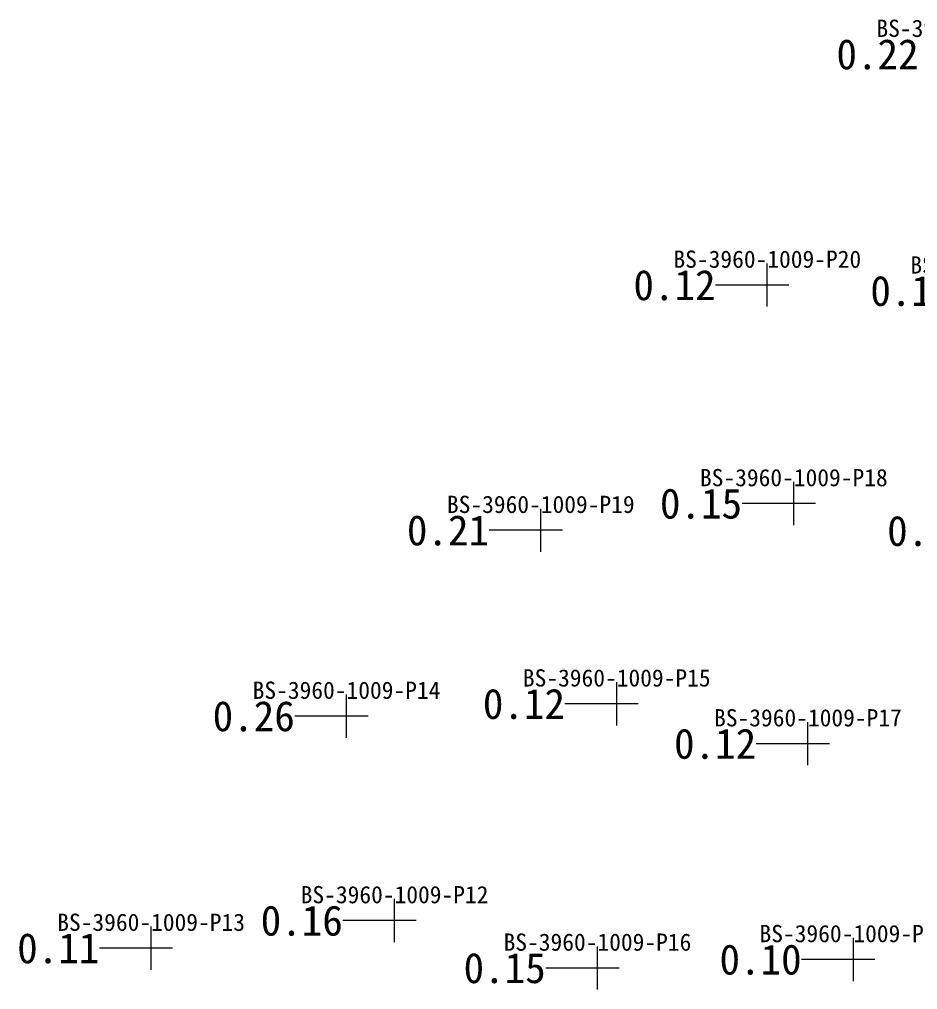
# Model space of a CAD drawing. Header units: inches. Extents: x 469908 to 470062, y 4349724 to 4349845.
# Drawn here: x 469950.63 to 469971.46, y 4349770.56 to 4349793.05 of the extents above; entities that cross this region are included whole.
import ezdxf
from ezdxf.enums import TextEntityAlignment as Align

# ---------------------------------------------------------------- set-up
doc = ezdxf.new("R2010")
doc.units = ezdxf.units.IN
doc.header["$MEASUREMENT"] = 0
for name, color, linetype, lineweight in [('孔口文字', 7, 'Continuous', 0), ('点', 7, 'Continuous', 0), ('线条', 7, 'Continuous', 0), ('钻孔', 7, 'Continuous', 0)]:
    doc.layers.add(name, color=color, linetype=linetype, lineweight=lineweight)
doc.styles.add('3dmine_textStyle_2', font='simsunb.ttf', dxfattribs={"height": 1})

msp = doc.modelspace()

# ---------------------------------------------------------------- hatches: boundary and pattern name
at = {"layer": '钻孔', "linetype": 'Continuous', "lineweight": 0, "true_color": 0x808080, "extrusion": (0, 1, 0)}
for points in [[(-469968.977, 3950.347), (-469967.977, 3950.347), (-469967.977, 3960.347), (-469968.977, 3960.347)], [(-469969.592, 3950.208), (-469968.592, 3950.208), (-469968.592, 3960.208), (-469969.592, 3960.208)], [(-469963.724, 3950.429), (-469962.724, 3950.429), (-469962.724, 3960.429), (-469963.724, 3960.429)], [(-469965.485, 3949.541), (-469964.485, 3949.541), (-469964.485, 3960.541), (-469965.485, 3960.541)], [(-469959.219, 3949.585), (-469958.219, 3949.585), (-469958.219, 3960.585), (-469959.219, 3960.585)], [(-469969.919, 3950.495), (-469968.919, 3950.495), (-469968.919, 3960.495), (-469969.919, 3960.495)], [(-469960.333, 3949.726), (-469959.333, 3949.726), (-469959.333, 3960.726), (-469960.333, 3960.726)], [(-469954.687, 3949.841), (-469953.687, 3949.841), (-469953.687, 3960.841), (-469954.687, 3960.841)], [(-469970.973, 3949.646), (-469969.973, 3949.646), (-469969.973, 3960.646), (-469970.973, 3960.646)], [(-469965.038, 3949.724), (-469964.038, 3949.724), (-469964.038, 3960.724), (-469965.038, 3960.724)]]:
    msp.add_hatch(color=8, dxfattribs=at).paths.add_polyline_path(points, flags=0)

# ---------------------------------------------------------------- linework, layer by layer
at = {"layer": '点', "color": 138, "linetype": 'Continuous', "lineweight": 0, "true_color": 0x004c4c}
for points, elevation in [([(469967.977, 4349786.39), (469967.977, 4349787.39)], 3960.347), ([(469968.477, 4349786.89), (469967.477, 4349786.89)], 3960.347), ([(469968.592, 4349781.327), (469968.592, 4349782.327)], 3960.208), ([(469969.092, 4349781.827), (469968.092, 4349781.827)], 3960.208), ([(469962.724, 4349780.707), (469962.724, 4349781.707)], 3960.429), ([(469963.224, 4349781.207), (469962.224, 4349781.207)], 3960.429), ([(469964.485, 4349776.685), (469964.485, 4349777.685)], 3960.541), ([(469958.219, 4349776.4), (469958.219, 4349777.4)], 3960.585), ([(469964.985, 4349777.185), (469963.985, 4349777.185)], 3960.541), ([(469958.719, 4349776.9), (469957.719, 4349776.9)], 3960.585), ([(469968.919, 4349775.761), (469968.919, 4349776.761)], 3960.495), ([(469969.419, 4349776.261), (469968.419, 4349776.261)], 3960.495), ([(469959.333, 4349771.662), (469959.333, 4349772.662)], 3960.726), ([(469959.833, 4349772.162), (469958.833, 4349772.162)], 3960.726), ([(469953.687, 4349771.022), (469953.687, 4349772.022)], 3960.841), ([(469969.973, 4349770.76), (469969.973, 4349771.76)], 3960.646), ([(469954.187, 4349771.522), (469953.187, 4349771.522)], 3960.841), ([(469964.038, 4349770.562), (469964.038, 4349771.562)], 3960.724), ([(469970.473, 4349771.26), (469969.473, 4349771.26)], 3960.646), ([(469964.538, 4349771.062), (469963.538, 4349771.062)], 3960.724)]:
    msp.add_lwpolyline(points, dxfattribs=dict(at, elevation=elevation))
at = {"layer": '线条', "color": 138, "linetype": 'Continuous', "lineweight": 0, "true_color": 0x004c4c}
for points, elevation in [([(469967.977, 4349786.89), (469967.977, 4349786.89), (469967.977, 4349786.89)], 3960.347), ([(469968.592, 4349781.827), (469968.592, 4349781.827), (469968.592, 4349781.827)], 3960.208), ([(469962.724, 4349781.207), (469962.724, 4349781.207), (469962.724, 4349781.207)], 3960.429), ([(469964.485, 4349777.185), (469964.485, 4349777.185), (469964.485, 4349777.185)], 3960.541), ([(469958.219, 4349776.9), (469958.219, 4349776.9), (469958.219, 4349776.9)], 3960.585), ([(469968.919, 4349776.261), (469968.919, 4349776.261), (469968.919, 4349776.261)], 3960.495), ([(469959.333, 4349772.162), (469959.333, 4349772.162), (469959.333, 4349772.162)], 3960.726), ([(469953.687, 4349771.522), (469953.687, 4349771.522), (469953.687, 4349771.522)], 3960.841), ([(469969.973, 4349771.26), (469969.973, 4349771.26), (469969.973, 4349771.26)], 3960.646), ([(469964.038, 4349771.062), (469964.038, 4349771.062), (469964.038, 4349771.062)], 3960.724)]:
    msp.add_lwpolyline(points, dxfattribs=dict(at, elevation=elevation))
at = {"layer": '钻孔', "color": 8, "linetype": 'Continuous', "lineweight": 0, "true_color": 0x808080}
for points, elevation in [([(469967.977, 4349786.89), (469966.777, 4349786.89)], 3960.347), ([(469967.977, 4349786.89), (469966.777, 4349786.89)], 3950.347), ([(469968.592, 4349781.827), (469967.392, 4349781.827)], 3960.208), ([(469968.592, 4349781.827), (469967.392, 4349781.827)], 3950.208), ([(469962.724, 4349781.207), (469961.524, 4349781.207)], 3960.429), ([(469962.724, 4349781.207), (469961.524, 4349781.207)], 3950.429), ([(469964.485, 4349777.185), (469963.285, 4349777.185)], 3960.541), ([(469964.485, 4349777.185), (469963.285, 4349777.185)], 3949.541), ([(469958.219, 4349776.9), (469957.019, 4349776.9)], 3960.585), ([(469958.219, 4349776.9), (469957.019, 4349776.9)], 3949.585), ([(469968.919, 4349776.261), (469967.719, 4349776.261)], 3960.495), ([(469968.919, 4349776.261), (469967.719, 4349776.261)], 3950.495), ([(469959.333, 4349772.162), (469958.133, 4349772.162)], 3960.726), ([(469959.333, 4349772.162), (469958.133, 4349772.162)], 3949.726), ([(469953.687, 4349771.522), (469952.487, 4349771.522)], 3960.841), ([(469953.687, 4349771.522), (469952.487, 4349771.522)], 3949.841), ([(469969.973, 4349771.26), (469968.773, 4349771.26)], 3960.646), ([(469969.973, 4349771.26), (469968.773, 4349771.26)], 3949.646), ([(469964.038, 4349771.062), (469962.838, 4349771.062)], 3960.724), ([(469964.038, 4349771.062), (469962.838, 4349771.062)], 3949.724)]:
    msp.add_lwpolyline(points, dxfattribs=dict(at, elevation=elevation))

# ---------------------------------------------------------------- texts
at = {"layer": '孔口文字', "color": 138, "linetype": 'Continuous', "lineweight": 0, "true_color": 0x004c4c, "style": '3dmine_textStyle_2'}
for s, p in [('BS-3960-1009-P21', (469972.685, 4349792.64, 3960.329)), ('BS-3960-1009-P20', (469967.977, 4349787.29, 3960.347)), ('BS-3960-1009-P22', (469973.471, 4349787.156, 3960.157)), ('BS-3960-1009-P18', (469968.592, 4349782.227, 3960.208)), ('BS-3960-1009-P19', (469962.724, 4349781.607, 3960.429)), ('BS-3960-1009-P15', (469964.485, 4349777.585, 3960.541)), ('BS-3960-1009-P14', (469958.219, 4349777.3, 3960.585)), ('BS-3960-1009-P17', (469968.919, 4349776.661, 3960.495)), ('BS-3960-1009-P12', (469959.333, 4349772.562, 3960.726)), ('BS-3960-1009-P13', (469953.687, 4349771.922, 3960.841)), ('BS-3960-1009-P16', (469964.038, 4349771.462, 3960.724)), ('BS-3960-1009-P98', (469969.973, 4349771.66, 3960.646))]:
    msp.add_text(s, height=0.4, dxfattribs=at).set_placement(p, align=Align.CENTER)
at = {"layer": '钻孔', "color": 8, "linetype": 'Continuous', "lineweight": 0, "true_color": 0x808080, "style": '3dmine_textStyle_2'}
for s, p in [('0.22', (469971.485, 4349792.24, 3960.329)), ('0.12', (469966.777, 4349786.89, 3960.347)), ('0.12', (469972.271, 4349786.756, 3960.157)), ('0.15', (469967.392, 4349781.827, 3960.208)), ('0.21', (469961.524, 4349781.207, 3960.429)), ('0.09', (469972.661, 4349781.194, 3960.049)), ('0.12', (469963.285, 4349777.185, 3960.541)), ('0.26', (469957.019, 4349776.9, 3960.585)), ('0.12', (469967.719, 4349776.261, 3960.495)), ('0.16', (469958.133, 4349772.162, 3960.726)), ('0.11', (469952.487, 4349771.522, 3960.841)), ('0.10', (469968.773, 4349771.26, 3960.646)), ('0.15', (469962.838, 4349771.062, 3960.724))]:
    msp.add_text(s, height=0.7, dxfattribs=at).set_placement(p, align=Align.MIDDLE_RIGHT)

doc.saveas('drawing.dxf')
